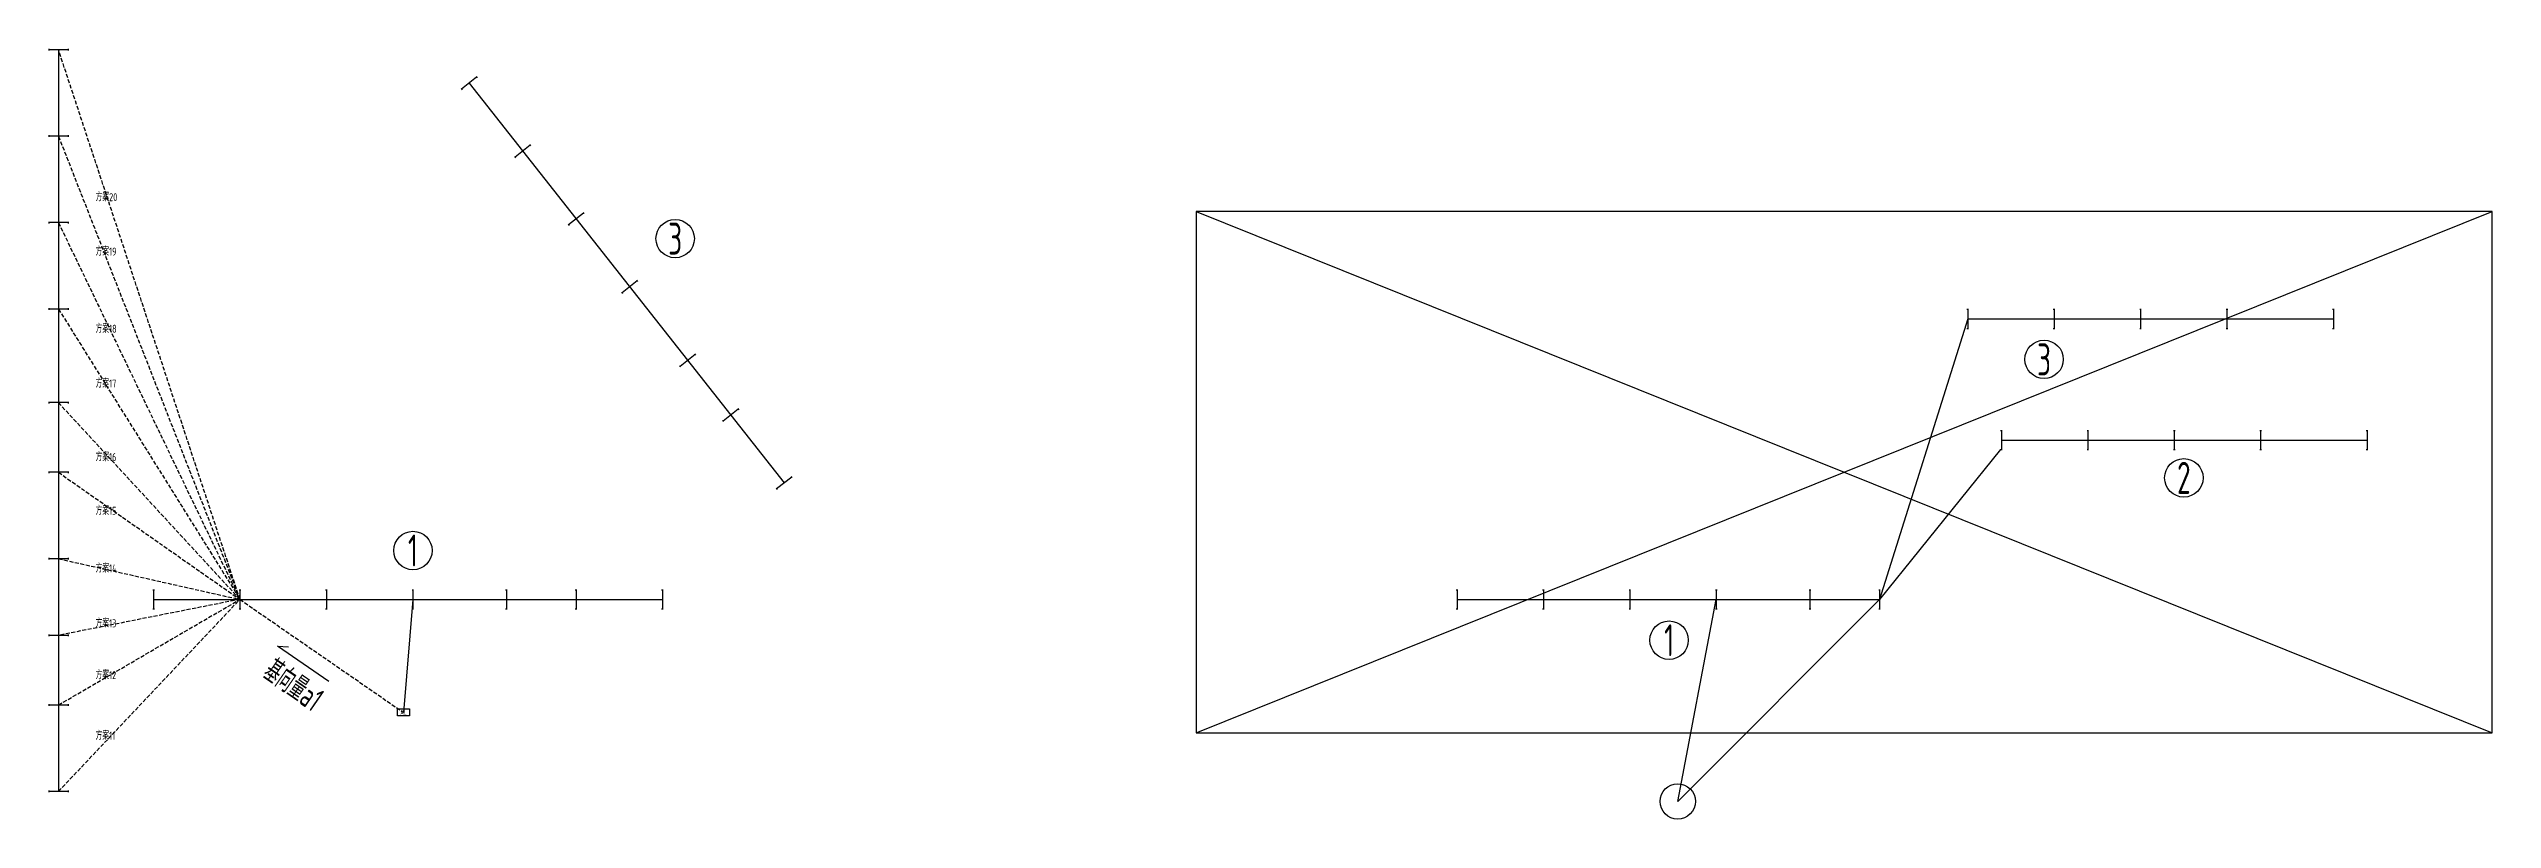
# Model space of a CAD drawing. Header units: millimetres. Extents: x -691095 to 2797013, y -349436 to 2050109.
# Drawn here: x 1338969 to 1491649, y 975874 to 1023990 of the extents above; entities that cross this region are included whole.
import ezdxf
from ezdxf.enums import TextEntityAlignment as Align

# ---------------------------------------------------------------- set-up
doc = ezdxf.new("R2010")
doc.units = ezdxf.units.MM
doc.header["$LTSCALE"] = 1000
doc.linetypes.add('DASH', pattern=[0.35, 0.25, -0.1])
for name, color, linetype in [('E-LITE-LITE', 3, 'Continuous'), ('E-LITE-WIRE', 4, 'Continuous'), ('E-POWR-EQPM', 3, 'Continuous'), ('E-UNIV-EL', 140, 'Continuous')]:
    doc.layers.add(name, color=color, linetype=linetype)
doc.layers.add('注释', color=3, linetype='Continuous', plot=False)
doc.styles.add('TH-STYLE3', font='tssdeng.shx', dxfattribs={"width": 0.65, "bigfont": 'tssdchn.shx'})

# ---------------------------------------------------------------- blocks, each defined once
blk = doc.blocks.new('E-BL001-1')
for p, q in [((-6, -0.5), (-6, 0.5)), ((-6, 0), (6, 0)), ((6, -0.5), (6, 0.5))]:
    blk.add_line(p, q)
blk = doc.blocks.new('E-BDB001')
blk.add_lwpolyline([(-2.5, -1.5), (-2.5, 1.5), (2.5, 1.5), (2.5, -1.5)], close=True)
at = {"layer": 'E-UNIV-EL', "style": 'TH-STYLE3', "width": 0.7}
blk.add_attdef('BOX', text='', height=2, dxfattribs=at).set_placement((0, 0), align=Align.MIDDLE)

msp = doc.modelspace()

# ---------------------------------------------------------------- linework, layer by layer
at = {"layer": 'E-LITE-WIRE'}
for p, q in [((1339567.21785, 1023940.15254), (1339567.21785, 992140.15254, 0.00407)), ((1339567.21785, 1023940.15254), (1339567.21785, 977602.86194, 0.00593)), ((1365226.81689, 1021843.58497), (1384917.57137, 996873.3189, 0.00407)), ((1365226.81689, 1021843.58497), (1384917.57137, 996873.3189, 0.00407)), ((1458877.16866, 1007118.29752), (1481727.16866, 1007118.29752)), ((1458877.16866, 1007118.29752), (1481727.16866, 1007118.29752)), ((1460983.29871, 999552.19575), (1483833.29871, 999552.19575)), ((1460983.29871, 999552.19575), (1483833.29871, 999552.19575)), ((1345511.97358, 989601.46775), (1377311.97358, 989601.46775, 0.00407)), ((1345511.97358, 989601.46775), (1377311.97358, 989601.46775, 0.00407)), ((1426964.5654, 989601.46775), (1453364.44921, 989601.46775, 0.00338)), ((1426964.5654, 989601.46775), (1453364.44921, 989601.46775, 0.00338))]:
    msp.add_line(p, q, dxfattribs=at)
at = {"layer": 'E-LITE-WIRE', "color": 1}
for p, q in [((1410656.15519, 1013841.4987), (1491648.69636, 981259.89308)), ((1410656.15519, 981259.89308), (1491648.69636, 1013841.4987))]:
    msp.add_line(p, q, dxfattribs=at)
at = {"layer": 'E-LITE-WIRE', "color": 15}
for p, q in [((1458877.16866, 1007118.29752), (1453364.44921, 989601.46775)), ((1361711.85739, 989601.46775), (1361124.25504, 982542.43642))]:
    msp.add_line(p, q, dxfattribs=at)
at = {"layer": '注释', "color": 252, "linetype": 'DASH', "true_color": 0x939598}
for p, q in [((1350911.8574, 989603.29685), (1339569.04696, 1023940.26873)), ((1339569.04696, 1018540.26873), (1350911.8574, 989603.29685)), ((1339567.21785, 1013140.26873), (1350902.63819, 989601.46775)), ((1339569.04696, 1007740.26873), (1350911.8574, 989603.29685)), ((1339569.04696, 1001890.26873), (1350902.63819, 989601.46775)), ((1339567.21785, 997540.26873), (1350902.63819, 989601.46775)), ((1339567.21785, 992140.15254, 0.00407), (1350902.63819, 989601.46775)), ((1339567.21785, 977602.86194), (1350911.8574, 989603.29685)), ((1339569.04696, 983002.86194), (1350911.8574, 989603.29685)), ((1350911.8574, 989603.29685), (1339569.04696, 987352.86193)), ((1350902.63819, 989601.46775), (1361124.25504, 982542.43642))]:
    msp.add_line(p, q, dxfattribs=at)
at = {"layer": '注释', "color": 15}
for p, q in [((1460933.18253, 998954.02486), (1453364.44921, 989601.46775)), ((1440756.17529, 976979.91928), (1443164.44921, 989601.46775))]:
    msp.add_line(p, q, dxfattribs=at)
at = {"layer": '注释'}
for p, q in [((1440756.17529, 976979.91928), (1453364.44921, 989601.46775)), ((1356466.07163, 984461.31929), (1353248.93583, 986683.06784)), ((1353248.93583, 986683.06784), (1353944.88564, 986626.71981))]:
    msp.add_line(p, q, dxfattribs=at)
msp.add_lwpolyline([(1410656.15519, 981259.89308), (1491648.69636, 981259.89308), (1491648.69636, 1013841.4987), (1410656.15519, 1013841.4987)], close=True, dxfattribs=at)
for centre in [(1378107.12804, 1012137.57765), (1463650.12917, 1004593.53062), (1472384.35299, 997192.40021), (1361719.51679, 992653.10348), (1440219.16242, 987052.14065)]:
    msp.add_circle(centre, 1200, dxfattribs=at)
at = {"layer": '注释', "color": 15}
msp.add_circle((1440756.17529, 976979.91928), 1105.59252, dxfattribs=at)

# ---------------------------------------------------------------- block references
at = {"layer": 'E-LITE-LITE', "xscale": 100, "yscale": 100, "zscale": 100}
for p, rotation in [((1339569.04696, 1023940.26873), 180), ((1339569.04696, 1023940.26873), 180), ((1365228.18122, 1021844.8088), 218.2581839966391), ((1365228.18122, 1021844.8088), 218.2581839966391), ((1339569.04696, 1018540.26873), 180), ((1339569.04696, 1018540.26873), 180), ((1368571.89424, 1017604.57494), 218.2581839966391), ((1368571.89424, 1017604.57494), 218.2581839966391), ((1339569.04696, 1013140.26873), 180), ((1339569.04696, 1013140.26873), 180), ((1371915.60726, 1013364.34108), 218.2581839966391), ((1371915.60726, 1013364.34108), 218.2581839966391), ((1375259.32029, 1009124.10722), 218.2581839966391), ((1375259.32029, 1009124.10722), 218.2581839966391), ((1339569.04696, 1007740.26873), 180), ((1339569.04696, 1007740.26873), 180), ((1458877.05247, 1007120.12663), 270), ((1458877.05247, 1007120.12663), 270), ((1464277.05247, 1007120.12663), 270), ((1464277.05247, 1007120.12663), 270), ((1469677.05247, 1007120.12663), 270), ((1469677.05247, 1007120.12663), 270), ((1475077.05247, 1007120.12663), 270), ((1475077.05247, 1007120.12663), 270), ((1481727.05247, 1007120.12663), 270), ((1481727.05247, 1007120.12663), 270), ((1378881.67607, 1004530.52053), 218.2581839966391), ((1378881.67607, 1004530.52053), 218.2581839966391), ((1339569.04696, 1001890.26873), 180), ((1339569.04696, 1001890.26873), 180), ((1381575.22267, 1001114.77659), 218.2581839966391), ((1381575.22267, 1001114.77659), 218.2581839966391), ((1460983.18253, 999554.02486), 270), ((1460983.18253, 999554.02486), 270), ((1466383.18252, 999554.02486), 270), ((1466383.18252, 999554.02486), 270), ((1471783.18252, 999554.02486), 270), ((1471783.18252, 999554.02486), 270), ((1477183.18252, 999554.02486), 270), ((1477183.18252, 999554.02486), 270), ((1483833.18253, 999554.02486), 270), ((1483833.18253, 999554.02486), 270), ((1339569.04696, 997540.26873), 180), ((1339569.04696, 997540.26873), 180), ((1384918.93569, 996874.54273), 218.2581839966391), ((1384918.93569, 996874.54273), 218.2581839966391), ((1339569.04696, 992140.26873), 180), ((1339569.04696, 992140.26873), 180), ((1345511.8574, 989603.29685), 270), ((1345511.8574, 989603.29685), 270), ((1350911.8574, 989603.29685), 270), ((1350911.8574, 989603.29685), 270), ((1356311.8574, 989603.29685), 270), ((1356311.8574, 989603.29685), 270), ((1361711.85739, 989603.29685), 270), ((1361711.85739, 989603.29685), 270), ((1367561.8574, 989603.29685), 270), ((1367561.8574, 989603.29685), 270), ((1371911.85739, 989603.29685), 270), ((1371911.85739, 989603.29685), 270), ((1377311.85739, 989603.29685), 270), ((1377311.85739, 989603.29685), 270), ((1426964.44922, 989603.29685), 270), ((1426964.44922, 989603.29685), 270), ((1432364.44921, 989603.29685), 270), ((1432364.44921, 989603.29685), 270), ((1437764.44921, 989603.29685), 270), ((1437764.44921, 989603.29685), 270), ((1443164.44921, 989603.29685), 270), ((1443164.44921, 989603.29685), 270), ((1449014.44922, 989603.29685), 270), ((1449014.44922, 989603.29685), 270), ((1453364.44921, 989603.29685), 270), ((1453364.44921, 989603.29685), 270), ((1339569.04696, 987352.86193), 180), ((1339569.04696, 987352.86193), 180), ((1339569.04696, 983002.86194), 180), ((1339569.04696, 983002.86194), 180), ((1339569.04696, 977602.86194), 180), ((1339569.04696, 977602.86194), 180)]:
    msp.add_blockref('E-BL001-1', p, dxfattribs=dict(at, rotation=rotation))
at = {"layer": 'E-POWR-EQPM', "xscale": 150, "yscale": 150, "zscale": 150}
msp.add_blockref('E-BDB001', (1361124.25504, 982542.43642), dxfattribs=at).add_auto_attribs({'BOX': 'AL'})

# ---------------------------------------------------------------- texts
at = {"layer": '注释', "style": 'TH-STYLE3', "width": 0.65}
for s, p in [('方案20', (1341887.40682, 1014476.71985)), ('方案19', (1341887.40682, 1011075.37512)), ('方案18', (1341887.40682, 1006255.25325)), ('方案17', (1341887.40682, 1002833.73624)), ('方案16', (1341887.40682, 998241.29865)), ('方案15', (1341887.40682, 994886.74135)), ('方案14', (1341887.40682, 991285.04831)), ('方案13', (1341887.40682, 987853.91453)), ('方案12', (1341887.40682, 984617.15441)), ('方案11', (1341887.40682, 980835.62622))]:
    msp.add_text(s, height=500, dxfattribs=at).set_placement(p)
for s, p in [('3', (1378107.12804, 1012137.57765)), ('3', (1463650.12917, 1004593.53062)), ('2', (1472384.35299, 997192.40021)), ('1', (1361719.51679, 992653.10348)), ('1', (1440219.16242, 987052.14065))]:
    msp.add_text(s, height=2000, dxfattribs=at).set_placement(p, align=Align.MIDDLE_CENTER)
msp.add_text('基向量a1', height=1500, rotation=325.3711071319, dxfattribs=at).set_placement((1352226.60597, 984757.59617, -0.00407))

doc.saveas('drawing.dxf')
